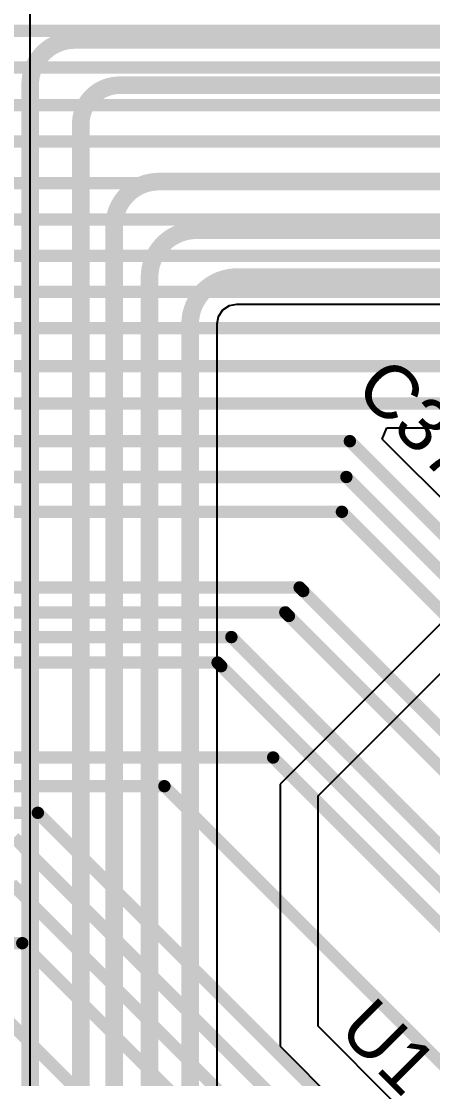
# Model space of a CAD drawing. Header units: inches. Extents: x 0 to 211, y 0 to 201.
# Drawn here: x 1.519 to 1.753, y 2.34 to 2.94 of the extents above; entities that cross this region are included whole.
import ezdxf

# ---------------------------------------------------------------- set-up
doc = ezdxf.new("R2010")
doc.units = ezdxf.units.IN
doc.header["$MEASUREMENT"] = 0
for name, color, linetype in [('Bottom Layer', 5, 'Continuous'), ('Layer 2', 76, 'Continuous'), ('Top Layer', 1, 'Continuous'), ('Top Overlay', 2, 'Continuous')]:
    doc.layers.add(name, color=color, linetype=linetype)
doc.styles.add('Arial', font='', dxfattribs={"height": 0.2})
doc.styles.get('Arial').set_extended_font_data('Arial')

msp = doc.modelspace()

# ---------------------------------------------------------------- linework, layer by layer
at = {"layer": 'Bottom Layer'}
for p, q in [((1.63114, 2.77237), (1.63359, 2.77604)), ((1.63359, 2.77604), (1.63726, 2.77849)), ((1.63726, 2.77849), (1.64156, 2.77935)), ((1.64156, 2.77935), (1.64158, 2.77934)), ((1.64158, 2.77934), (1.97197, 2.77934)), ((1.63029, 2.76808), (1.63114, 2.77237)), ((1.63029, 2.76805), (1.63029, 2.76808)), ((1.63029, 2.26438), (1.63029, 2.76805))]:
    msp.add_line(p, q, dxfattribs=at)
for points in [[(1.49865, 2.92748, 0.01, 0.01, -0.414214), (1.52506, 2.95389, 0.01, 0.01, 0)], [(1.52432, 2.90371, 0.01, 0.01, -0.414214), (1.54965, 2.92905, 0.01, 0.01, 0)], [(1.54965, 2.92905, 0.01, 0.01, 0), (2.99608, 2.92905, 0.01, 0.01, 0)], [(1.52432, 2.14995, 0.01, 0.01, 0), (1.52432, 2.90371, 0.01, 0.01, 0)], [(1.553, 2.88133, 0.01, 0.01, -0.414214), (1.57505, 2.90339, 0.01, 0.01, 0)], [(1.57505, 2.90339, 0.01, 0.01, 0), (2.74016, 2.90339, 0.01, 0.01, 0)], [(1.553, 2.17776, 0.01, 0.01, 0), (1.553, 2.88133, 0.01, 0.01, 0)], [(1.5719, 2.82343, 0.01, 0.01, -0.414214), (1.59723, 2.84877, 0.01, 0.01, 0)], [(1.59723, 2.84877, 0.01, 0.01, 0), (2.09853, 2.84877, 0.01, 0.01, 0)], [(1.5719, 2.21687, 0.01, 0.01, 0), (1.5719, 2.82343, 0.01, 0.01, 0)], [(1.592, 2.79463, 0.01, 0.01, -0.414214), (1.6186, 2.82123, 0.01, 0.01, 0)], [(1.6186, 2.82123, 0.01, 0.01, 0), (2.07424, 2.82123, 0.01, 0.01, 0)], [(1.592, 2.244, 0.01, 0.01, 0), (1.592, 2.79463, 0.01, 0.01, 0)], [(1.615, 2.76805, 0.01, 0.01, -0.414214), (1.64158, 2.79463, 0.01, 0.01, 0)], [(1.64158, 2.79463, 0.01, 0.01, 0), (1.97197, 2.79463, 0.01, 0.01, 0)], [(1.615, 2.26438, 0.01, 0.01, 0), (1.615, 2.76805, 0.01, 0.01, 0)]]:
    msp.add_lwpolyline(points, format="xyseb", dxfattribs=at)
for points in [[(1.54715, 2.92905, 0.005, 0.005, 1), (1.55215, 2.92905, 0.005, 0.005, 1)], [(1.54715, 2.92905, 0.005, 0.005, 1), (1.55215, 2.92905, 0.005, 0.005, 1)], [(1.52182, 2.90371, 0.005, 0.005, 1), (1.52682, 2.90371, 0.005, 0.005, 1)], [(1.52182, 2.90371, 0.005, 0.005, 1), (1.52682, 2.90371, 0.005, 0.005, 1)], [(1.57255, 2.90339, 0.005, 0.005, 1), (1.57755, 2.90339, 0.005, 0.005, 1)], [(1.57255, 2.90339, 0.005, 0.005, 1), (1.57755, 2.90339, 0.005, 0.005, 1)], [(1.5505, 2.88133, 0.005, 0.005, 1), (1.5555, 2.88133, 0.005, 0.005, 1)], [(1.5505, 2.88133, 0.005, 0.005, 1), (1.5555, 2.88133, 0.005, 0.005, 1)], [(1.59473, 2.84877, 0.005, 0.005, 1), (1.59973, 2.84877, 0.005, 0.005, 1)], [(1.59473, 2.84877, 0.005, 0.005, 1), (1.59973, 2.84877, 0.005, 0.005, 1)], [(1.5694, 2.82343, 0.005, 0.005, 1), (1.5744, 2.82343, 0.005, 0.005, 1)], [(1.5694, 2.82343, 0.005, 0.005, 1), (1.5744, 2.82343, 0.005, 0.005, 1)], [(1.6161, 2.82123, 0.005, 0.005, 1), (1.6211, 2.82123, 0.005, 0.005, 1)], [(1.6161, 2.82123, 0.005, 0.005, 1), (1.6211, 2.82123, 0.005, 0.005, 1)], [(1.5895, 2.79463, 0.005, 0.005, 1), (1.5945, 2.79463, 0.005, 0.005, 1)], [(1.5895, 2.79463, 0.005, 0.005, 1), (1.5945, 2.79463, 0.005, 0.005, 1)], [(1.63908, 2.79463, 0.005, 0.005, 1), (1.64408, 2.79463, 0.005, 0.005, 1)], [(1.63908, 2.79463, 0.005, 0.005, 1), (1.64408, 2.79463, 0.005, 0.005, 1)], [(1.6125, 2.76805, 0.005, 0.005, 1), (1.6175, 2.76805, 0.005, 0.005, 1)], [(1.6125, 2.76805, 0.005, 0.005, 1), (1.6175, 2.76805, 0.005, 0.005, 1)]]:
    msp.add_lwpolyline(points, format="xyseb", close=True, dxfattribs=at)
at = {"layer": 'Layer 2'}
for p, q in [((1.52432, 2.0105), (1.52432, 3.01405)), ((1.81114, 2.65249), (1.666, 2.50735)), ((1.6875, 2.50071), (1.82316, 2.63637)), ((1.666, 2.50735), (1.666, 2.35877)), ((1.6875, 2.37005), (1.6875, 2.50071)), ((1.96129, 2.09625), (1.6875, 2.37005)), ((1.666, 2.35877), (1.90457, 2.12021))]:
    msp.add_line(p, q, dxfattribs=at)
at = {"layer": 'Top Layer'}
for p, q in [((1.72392, 2.70275), (1.7266, 2.70922)), ((1.7266, 2.70922), (1.76759, 2.70922)), ((1.82015, 2.60652), (1.72392, 2.70275))]:
    msp.add_line(p, q, dxfattribs=at)
for points in [[(0.54698, 2.93416, 0.007, 0.007, 0), (1.82936, 2.93416, 0.007, 0.007, 0)], [(0.58222, 2.91351, 0.007, 0.007, 0), (1.82774, 2.91351, 0.007, 0.007, 0)], [(0.8716, 2.89202, 0.007, 0.007, 0), (1.82697, 2.89202, 0.007, 0.007, 0)], [(0.90565, 2.8715, 0.007, 0.007, 0), (1.8252, 2.8715, 0.007, 0.007, 0)], [(0.61746, 2.8478, 0.007, 0.007, 0), (1.80435, 2.8478, 0.007, 0.007, 0)], [(0.65271, 2.82722, 0.007, 0.007, 0), (1.78038, 2.82722, 0.007, 0.007, 0)], [(0.68795, 2.80664, 0.007, 0.007, 0), (1.77872, 2.80664, 0.007, 0.007, 0)], [(0.72346, 2.78633, 0.007, 0.007, 0), (1.7749, 2.78633, 0.007, 0.007, 0)], [(0.37076, 2.76575, 0.007, 0.007, 0), (1.77506, 2.76575, 0.007, 0.007, 0)], [(0.9288, 2.7441, 0.007, 0.007, 0), (1.77445, 2.7441, 0.007, 0.007, 0)], [(0.9288, 2.72298, 0.007, 0.007, 0), (1.77329, 2.72298, 0.007, 0.007, 0)], [(0.44124, 2.70166, 0.007, 0.007, 0), (1.70555, 2.70166, 0.007, 0.007, 0)], [(1.70555, 2.70166, 0.007, 0.007, 0), (1.89334, 2.51386, 0.007, 0.007, 0)], [(0.47649, 2.68135, 0.007, 0.007, 0), (1.70357, 2.68135, 0.007, 0.007, 0)], [(1.70357, 2.68135, 0.007, 0.007, 0), (1.8822, 2.50272, 0.007, 0.007, 0)], [(0.51059, 2.66162, 0.007, 0.007, 0), (1.70104, 2.66162, 0.007, 0.007, 0)], [(1.70104, 2.66162, 0.007, 0.007, 0), (1.87107, 2.49159, 0.007, 0.007, 0)], [(0.25031, 2.61875, 0.007, 0.007, 0), (1.67708, 2.61875, 0.007, 0.007, 0)], [(1.67708, 2.61875, 0.007, 0.007, 0), (1.67913, 2.6167, 0.007, 0.007, 0)], [(1.67913, 2.6167, 0.007, 0.007, 0), (1.83766, 2.45818, 0.007, 0.007, 0)], [(0.25031, 2.60463, 0.007, 0.007, 0), (1.66894, 2.60463, 0.007, 0.007, 0)], [(1.66894, 2.60463, 0.007, 0.007, 0), (1.67099, 2.60258, 0.007, 0.007, 0)], [(1.67099, 2.60258, 0.007, 0.007, 0), (1.82652, 2.44704, 0.007, 0.007, 0)], [(0.23664, 2.59063, 0.007, 0.007, 0), (1.63839, 2.59063, 0.007, 0.007, 0)], [(1.63839, 2.59063, 0.007, 0.007, 0), (1.80425, 2.42477, 0.007, 0.007, 0)], [(0.25031, 2.57619, 0.007, 0.007, 0), (1.63056, 2.57619, 0.007, 0.007, 0)], [(1.63056, 2.57619, 0.007, 0.007, 0), (1.63261, 2.57414, 0.007, 0.007, 0)], [(1.63261, 2.57414, 0.007, 0.007, 0), (1.79311, 2.41363, 0.007, 0.007, 0)], [(0.22162, 2.52238, 0.007, 0.007, 0), (1.66209, 2.52238, 0.007, 0.007, 0)], [(1.66209, 2.52238, 0.007, 0.007, 0), (1.78197, 2.40249, 0.007, 0.007, 0)], [(0.24403, 2.50611, 0.007, 0.007, 0), (1.60043, 2.50611, 0.007, 0.007, 0)], [(1.60043, 2.50611, 0.007, 0.007, 0), (1.78197, 2.32457, 0.007, 0.007, 0)], [(0.26622, 2.49103, 0.007, 0.007, 0), (1.52866, 2.49103, 0.007, 0.007, 0)], [(1.52866, 2.49103, 0.007, 0.007, 0), (1.73435, 2.28533, 0.007, 0.007, 0)], [(1.5151, 2.47703, 0.007, 0.007, 0), (1.72121, 2.27091, 0.007, 0.007, 0)], [(1.51379, 2.45078, 0.007, 0.007, 0), (1.70766, 2.25691, 0.007, 0.007, 0)], [(0.75844, 2.41715, 0.007, 0.007, 0), (1.51986, 2.41715, 0.007, 0.007, 0)], [(1.51986, 2.41715, 0.007, 0.007, 0), (1.6941, 2.24291, 0.007, 0.007, 0)], [(1.489, 2.396, 0.007, 0.007, 0), (1.70696, 2.17804, 0.007, 0.007, 0)]]:
    msp.add_lwpolyline(points, format="xyseb", dxfattribs=at)
for points in [[(1.7038, 2.70166, 0.0035, 0.0035, 1), (1.7073, 2.70166, 0.0035, 0.0035, 1)], [(1.7038, 2.70166, 0.0035, 0.0035, 1), (1.7073, 2.70166, 0.0035, 0.0035, 1)], [(1.70182, 2.68135, 0.0035, 0.0035, 1), (1.70532, 2.68135, 0.0035, 0.0035, 1)], [(1.70182, 2.68135, 0.0035, 0.0035, 1), (1.70532, 2.68135, 0.0035, 0.0035, 1)], [(1.69929, 2.66162, 0.0035, 0.0035, 1), (1.70279, 2.66162, 0.0035, 0.0035, 1)], [(1.69929, 2.66162, 0.0035, 0.0035, 1), (1.70279, 2.66162, 0.0035, 0.0035, 1)], [(1.67533, 2.61875, 0.0035, 0.0035, 1), (1.67883, 2.61875, 0.0035, 0.0035, 1)], [(1.67533, 2.61875, 0.0035, 0.0035, 1), (1.67883, 2.61875, 0.0035, 0.0035, 1)], [(1.67738, 2.6167, 0.0035, 0.0035, 1), (1.68088, 2.6167, 0.0035, 0.0035, 1)], [(1.67738, 2.6167, 0.0035, 0.0035, 1), (1.68088, 2.6167, 0.0035, 0.0035, 1)], [(1.66719, 2.60463, 0.0035, 0.0035, 1), (1.67069, 2.60463, 0.0035, 0.0035, 1)], [(1.66719, 2.60463, 0.0035, 0.0035, 1), (1.67069, 2.60463, 0.0035, 0.0035, 1)], [(1.66924, 2.60258, 0.0035, 0.0035, 1), (1.67274, 2.60258, 0.0035, 0.0035, 1)], [(1.66924, 2.60258, 0.0035, 0.0035, 1), (1.67274, 2.60258, 0.0035, 0.0035, 1)], [(1.63664, 2.59063, 0.0035, 0.0035, 1), (1.64014, 2.59063, 0.0035, 0.0035, 1)], [(1.63664, 2.59063, 0.0035, 0.0035, 1), (1.64014, 2.59063, 0.0035, 0.0035, 1)], [(1.62881, 2.57619, 0.0035, 0.0035, 1), (1.63231, 2.57619, 0.0035, 0.0035, 1)], [(1.62881, 2.57619, 0.0035, 0.0035, 1), (1.63231, 2.57619, 0.0035, 0.0035, 1)], [(1.63086, 2.57414, 0.0035, 0.0035, 1), (1.63436, 2.57414, 0.0035, 0.0035, 1)], [(1.63086, 2.57414, 0.0035, 0.0035, 1), (1.63436, 2.57414, 0.0035, 0.0035, 1)], [(1.66034, 2.52238, 0.0035, 0.0035, 1), (1.66384, 2.52238, 0.0035, 0.0035, 1)], [(1.66034, 2.52238, 0.0035, 0.0035, 1), (1.66384, 2.52238, 0.0035, 0.0035, 1)], [(1.59868, 2.50611, 0.0035, 0.0035, 1), (1.60218, 2.50611, 0.0035, 0.0035, 1)], [(1.59868, 2.50611, 0.0035, 0.0035, 1), (1.60218, 2.50611, 0.0035, 0.0035, 1)], [(1.52691, 2.49103, 0.0035, 0.0035, 1), (1.53041, 2.49103, 0.0035, 0.0035, 1)], [(1.52691, 2.49103, 0.0035, 0.0035, 1), (1.53041, 2.49103, 0.0035, 0.0035, 1)], [(1.51811, 2.41715, 0.0035, 0.0035, 1), (1.52161, 2.41715, 0.0035, 0.0035, 1)], [(1.51811, 2.41715, 0.0035, 0.0035, 1), (1.52161, 2.41715, 0.0035, 0.0035, 1)]]:
    msp.add_lwpolyline(points, format="xyseb", close=True, dxfattribs=at)

# ---------------------------------------------------------------- texts
at = {"layer": 'Top Overlay', "style": 'Arial'}
for s, p in [('C37', (1.70733, 2.73023)), ('U1', (1.69809, 2.36692))]:
    msp.add_text(s, height=0.03, rotation=315, dxfattribs=at).set_placement(p)

doc.saveas('drawing.dxf')
